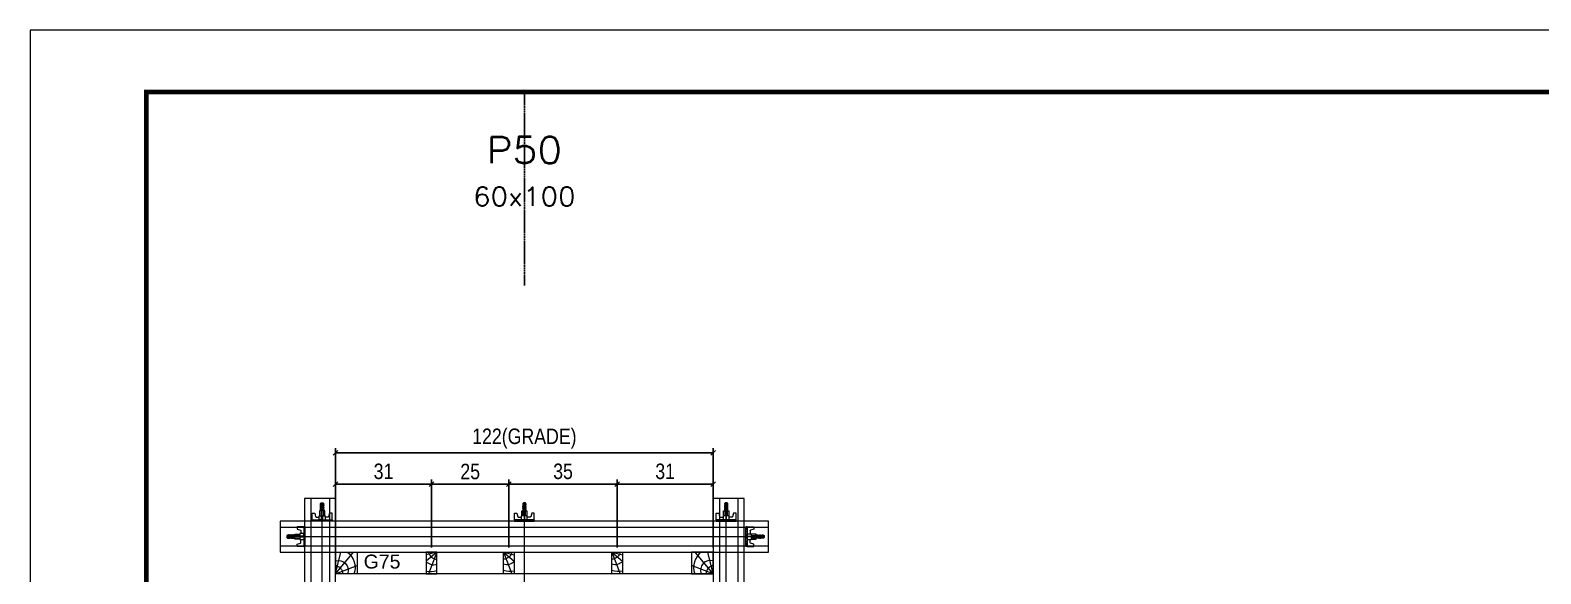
# Model space of a CAD drawing. Extents: x 14400 to 27878, y -21631 to 6985.
# Drawn here: x 17597 to 18573, y 3188 to 3539 of the extents above; entities that cross this region are included whole.
import ezdxf
from ezdxf.enums import TextEntityAlignment as Align

# ---------------------------------------------------------------- set-up
doc = ezdxf.new("R2010")
doc.units = 0
doc.linetypes.add('DASHED', pattern=[0.75, 0.5, -0.25])
doc.linetypes.add('HIDDEN', pattern=[0.375, 0.25, -0.125])
for name, color, linetype in [('COTA', 241, 'Continuous'), ('MEIO_PONT', 93, 'Continuous'), ('Texto de Titulo', 7, 'Continuous'), ('Texto Qtd Sarr', 242, 'Continuous'), ('TEXTO_GERAL', 7, 'Continuous')]:
    doc.layers.add(name, color=color, linetype=linetype)
for name, color, linetype, lineweight in [('Folhas', 255, 'Continuous', 9), ('Hachura', 251, 'Continuous', 9), ('Madeira', 126, 'Continuous', 18), ('Perfil Metálico', 224, 'Continuous', 18), ('SARRAFO DE PRESSAO', 251, 'DASHED', 9), ('Texto Seção', 7, 'Continuous', 15)]:
    doc.layers.add(name, color=color, linetype=linetype, lineweight=lineweight)
doc.styles.add('COTA TECNICA 2X', font='techl___.ttf', dxfattribs={"height": 10})
doc.styles.add('ROMANS', font='romans.shx')
doc.styles.add('SANSSERIF', font='sas_____.pfb')
doc.dimstyles.new('SECAO PILAR', dxfattribs={"dimtxt": 10, "dimasz": 3, "dimexe": 3, "dimexo": 3, "dimgap": 3, "dimtad": 1, "dimdec": 1, "dimlfac": 0.5, "dimzin": 12, "dimdsep": 46, "dimtxsty": 'COTA TECNICA 2X', "dimblk1": 'OBLIQUE', "dimblk2": 'OBLIQUE', "dimsah": 1, "dimcen": 0.9, "dimclrd": 256, "dimclre": 256, "dimclrt": 256, "dimadec": 1, "dimazin": 3, "dimtfac": 1, "dimtdec": 1, "dimtmove": 0, "dimatfit": 3, "dimfxl": 1, "dimtolj": 1, "dimtzin": 12, "dimarcsym": 0})

# ---------------------------------------------------------------- blocks, each defined once
blk = doc.blocks.new('9999999999')
at = {"layer": 'Folhas'}
blk.add_lwpolyline([(98138.98, 34190.21), (99623.98, 34190.21), (99623.98, 35240.21), (98138.98, 35240.21)], close=True, dxfattribs=at)
at = {"layer": 'Folhas', "color": 30, "const_width": 3}
blk.add_lwpolyline([(98213.98, 34230.21), (99583.98, 34230.21), (99583.98, 35200.21), (98213.98, 35200.21)], close=True, dxfattribs=at)
blk = doc.blocks.new('_Oblique')
at = {"color": 0, "linetype": 'ByBlock', "lineweight": -2}
blk.add_line((-0.5, -0.5), (0.5, 0.5), dxfattribs=at)
blk = doc.blocks.new('*D876')
at = {"layer": 'COTA', "lineweight": -2, "transparency": 16777216}
for p, q in [((17794.31, 3190.74), (17794.31, 3248.67)), ((17794.31, 3245.67), (17856.31, 3245.67)), ((17856.31, 3204.74), (17856.31, 3248.67))]:
    blk.add_line(p, q, dxfattribs=at)
at = {"layer": 'Defpoints', "color": 0, "transparency": 16777216}
for p in [(17856.31, 3245.67), (17856.31, 3201.74), (17794.31, 3187.74)]:
    blk.add_point(p, dxfattribs=at)
at = {"layer": 'COTA', "lineweight": -2, "transparency": 16777216, "xscale": 3, "yscale": 3, "zscale": 3, "rotation": 180}
blk.add_blockref('_Oblique', (17794.31, 3245.67), dxfattribs=at)
at = {"layer": 'COTA', "lineweight": -2, "transparency": 16777216, "xscale": 3, "yscale": 3, "zscale": 3}
blk.add_blockref('_Oblique', (17856.31, 3245.67), dxfattribs=at)
at = {"layer": 'COTA', "transparency": 16777216, "insert": (17825.31, 3253.89), "char_height": 10, "attachment_point": 5, "style": 'COTA TECNICA 2X'}
blk.add_mtext('\\A1;31', dxfattribs=at)
blk = doc.blocks.new('C')
at = {"layer": 'Hachura', "color": 0}
for p, q in [((0, 3.22), (0, -3.22)), ((0.45, 3.22), (0, 3.22)), ((0.46, 3.16), (0, 3.16)), ((0.46, 3.05), (0, 3.05)), ((0.46, 2.88), (0, 2.88)), ((0, 2.75), (0, -1.16)), ((0.46, 2.65), (0, 2.65)), ((0.46, 2.23), (0, 2.23)), ((0.46, 1.51), (0, 1.51)), ((0.39, 0.49), (0.17, 0.49)), ((0.45, -3.23), (0.45, 3.22)), ((0.45, 3.22), (2.58, 3.22)), ((1.74, 0.97), (0.45, 0.97)), ((1.45, 0.1), (0.45, 0.1)), ((1.35, 1.94), (1.35, 0.96)), ((2.58, 2.39), (1.47, 2.09)), ((1.74, -0.97), (1.74, 0.97)), ((1.74, 0.97), (1.74, 0.84)), ((1.74, 0.97), (1.74, 0.84)), ((1.74, 0.84), (3.35, 0.84)), ((3.35, 0.45), (1.74, 0.45)), ((2.58, 3.22), (2.58, 2.39)), ((3.32, 0.84), (3.32, -0.84)), ((3.35, 0.84), (3.35, -0.84)), ((3.68, 0.45), (3.35, 0.45)), ((3.84, -0.52), (3.35, 0.45)), ((3.35, 0.06), (3.67, -0.57)), ((3.68, 0.45), (4.16, -0.52)), ((3.72, 0.5), (4.25, -0.57)), ((4.37, -0.55), (3.83, 0.53)), ((4.15, 0.45), (3.93, 0.45)), ((4.42, -0.52), (3.93, 0.45)), ((4.15, 0.45), (4.26, 0.45)), ((4.26, 0.45), (4.74, -0.52)), ((4.3, 0.5), (4.83, -0.57)), ((4.95, -0.55), (4.41, 0.53)), ((4.51, 0.45), (4.84, 0.45)), ((5, -0.52), (4.51, 0.45)), ((4.84, 0.45), (5.32, -0.52)), ((4.88, 0.5), (5.41, -0.57)), ((5.53, -0.55), (4.99, 0.53)), ((5.58, -0.52), (5.09, 0.45)), ((5.42, 0.45), (5.09, 0.45)), ((5.58, -0.52), (5.09, 0.45)), ((5.42, 0.45), (5.74, -0.19)), ((5.46, 0.5), (5.74, -0.07)), ((5.74, 0.19), (5.57, 0.53)), ((5.74, 0.32), (5.68, 0.45)), ((5.68, 0.45), (5.74, 0.45)), ((5.74, 0.45), (5.9, 0.29)), ((5.74, 0.45), (5.74, -0.52)), ((5.9, -0.36), (5.9, 0.29)), ((0.45, 0), (0, 0)), ((0.46, -1.52), (0, -1.52)), ((0.46, -2.23), (0, -2.23)), ((0.46, -2.65), (0, -2.65)), ((0.46, -2.88), (0, -2.88)), ((0.46, -3.05), (0, -3.05)), ((0.46, -3.16), (0, -3.16)), ((0, -3.22), (2.57, -3.22)), ((0.08, -0.48), (0.29, -0.48)), ((0.29, -0.48), (0.4, -0.48)), ((0.45, 0), (0.45, -0.97)), ((0.45, -0.16), (1.45, -0.16)), ((0.45, -0.65), (0.45, -0.32)), ((0.45, -3.23), (0.45, -0.65)), ((0.45, -0.97), (1.74, -0.97)), ((1.35, -1.94), (1.35, -0.97)), ((2.58, -2.39), (1.47, -2.1)), ((3.35, -0.32), (1.74, -0.32)), ((3.35, -0.84), (1.74, -0.84)), ((2.58, -3.23), (2.58, -2.39)), ((3.35, -0.07), (3.58, -0.52)), ((3.35, -0.52), (3.58, -0.52)), ((3.84, -0.52), (4.16, -0.52)), ((4.42, -0.52), (4.74, -0.52)), ((4.63, -0.52), (4.74, -0.52)), ((5, -0.52), (5.32, -0.52)), ((5.58, -0.52), (5.74, -0.52)), ((5.74, -0.52), (5.9, -0.36)), ((5.74, -0.52), (5.74, -0.52))]:
    blk.add_line(p, q, dxfattribs=at)
for centre, radius, start, end in [((1.52, 1.94), 0.161, 104.7436, 180), ((1.44, -0.03), 0.129, 272.695, 87.305), ((3.81, 0.39), 0.143, 25.5688, 154.4312), ((4.39, 0.39), 0.143, 25.5688, 154.4312), ((4.97, 0.39), 0.143, 25.5688, 154.4312), ((5.55, 0.39), 0.143, 25.5688, 154.4312), ((0.17, -0.37), 0.174, 221.744, 317.8592), ((1.52, -1.94), 0.161, 180, 255.2564), ((3.71, -0.4), 0.174, 222.1408, 318.256), ((4.29, -0.4), 0.174, 222.1408, 318.256), ((4.87, -0.4), 0.174, 222.1408, 318.256), ((5.45, -0.4), 0.174, 222.1408, 318.256), ((5.61, -0.4), 0.174, 317.8592, 318.256)]:
    blk.add_arc(centre, radius, start, end, dxfattribs=at)
blk = doc.blocks.new('PONTALETE')
at = {"layer": 'Madeira'}
for q in [(2.71, 7), (7, 5.76), (7, 1.74)]:
    blk.add_line((0, 0), q, dxfattribs=at)
blk.add_lwpolyline([(0, 0), (7, 0), (7, 7), (0, 7)], close=True, dxfattribs=at)
for centre, radius, start, end in [((2.04, 0.06), 6.23, 37.2818, 109.0913), ((1.09, 0.9), 3.19, 343.603, 109.9847), ((-0.21, -0.78), 3.09, 14.6322, 86.0383)]:
    blk.add_arc(centre, radius, start, end, dxfattribs=at)
blk = doc.blocks.new('MEIO PONTALETE')
at = {"layer": 'Madeira'}
for q in [(2.71, 7), (3.5, 2.88), (3.5, 0.87)]:
    blk.add_line((0, 0), q, dxfattribs=at)
blk.add_lwpolyline([(0, 0), (3.5, 0), (3.5, 7), (0, 7)], close=True, dxfattribs=at)
for centre, radius, start, end in [((2.04, 0.06), 6.23, 76.4499, 109.0913), ((1.09, 0.9), 3.19, 40.9063, 109.9847), ((-0.21, -0.78), 3.09, 14.6322, 86.0383)]:
    blk.add_arc(centre, radius, start, end, dxfattribs=at)
blk = doc.blocks.new('*D879')
at = {"layer": 'COTA', "lineweight": -2, "transparency": 16777216}
for p, q in [((17856.31, 3204.74), (17856.31, 3248.67)), ((17856.31, 3245.67), (17906.31, 3245.67)), ((17906.31, 3204.74), (17906.31, 3248.67))]:
    blk.add_line(p, q, dxfattribs=at)
at = {"layer": 'Defpoints', "color": 0, "transparency": 16777216}
for p in [(17906.31, 3245.67), (17856.31, 3201.74), (17906.31, 3201.74)]:
    blk.add_point(p, dxfattribs=at)
at = {"layer": 'COTA', "lineweight": -2, "transparency": 16777216, "xscale": 3, "yscale": 3, "zscale": 3, "rotation": 180}
blk.add_blockref('_Oblique', (17856.31, 3245.67), dxfattribs=at)
at = {"layer": 'COTA', "lineweight": -2, "transparency": 16777216, "xscale": 3, "yscale": 3, "zscale": 3}
blk.add_blockref('_Oblique', (17906.31, 3245.67), dxfattribs=at)
at = {"layer": 'COTA', "transparency": 16777216, "insert": (17881.31, 3253.78), "char_height": 10, "attachment_point": 5, "style": 'COTA TECNICA 2X'}
blk.add_mtext('\\A1;25', dxfattribs=at)
blk = doc.blocks.new('*D880')
at = {"layer": 'COTA', "lineweight": -2, "transparency": 16777216}
for p, q in [((17794.31, 3204.74), (17794.31, 3268.86)), ((18038.31, 3265.86), (17794.31, 3265.86)), ((18038.31, 3204.74), (18038.31, 3268.86))]:
    blk.add_line(p, q, dxfattribs=at)
at = {"layer": 'Defpoints', "color": 0, "transparency": 16777216}
for p in [(17794.31, 3265.86), (17794.31, 3201.74), (18038.31, 3201.74)]:
    blk.add_point(p, dxfattribs=at)
at = {"layer": 'COTA', "lineweight": -2, "transparency": 16777216, "xscale": 3, "yscale": 3, "zscale": 3, "rotation": 180}
blk.add_blockref('_Oblique', (17794.31, 3265.86), dxfattribs=at)
at = {"layer": 'COTA', "lineweight": -2, "transparency": 16777216, "xscale": 3, "yscale": 3, "zscale": 3}
blk.add_blockref('_Oblique', (18038.31, 3265.86), dxfattribs=at)
at = {"layer": 'COTA', "transparency": 16777216, "insert": (17916.31, 3275.08), "char_height": 10, "attachment_point": 5, "style": 'COTA TECNICA 2X'}
blk.add_mtext('\\A1;122(GRADE)', dxfattribs=at)
blk = doc.blocks.new('titulo1')
at = {"layer": 'Defpoints', "color": 252, "linetype": 'HIDDEN', "ltscale": 2}
blk.add_line((0, 0), (0, 125), dxfattribs=at)
at = {"layer": 'Defpoints', "style": 'ROMANS', "oblique": 15}
blk.add_attdef('FOLHA', text='', height=10, dxfattribs=at).set_placement((0, 15.58), align=Align.MIDDLE_CENTER)
at = {"layer": 'Texto Qtd Sarr', "color": 3, "style": 'ROMANS', "oblique": 15}
for tag, height, p in [('TITULO', 17, (0, 71.45)), ('SEÇÃO', 12, (0, 41.55))]:
    blk.add_attdef(tag, text='', height=height, dxfattribs=at).set_placement(p, align=Align.MIDDLE_CENTER)
blk = doc.blocks.new('*D883')
at = {"layer": 'COTA', "lineweight": -2, "transparency": 16777216}
for p, q in [((17906.31, 3204.74), (17906.31, 3248.67)), ((17906.31, 3245.67), (17976.31, 3245.67)), ((17976.31, 3204.74), (17976.31, 3248.67))]:
    blk.add_line(p, q, dxfattribs=at)
at = {"layer": 'Defpoints', "color": 0, "transparency": 16777216}
for p in [(17976.31, 3245.67), (17906.31, 3201.74), (17976.31, 3201.74)]:
    blk.add_point(p, dxfattribs=at)
at = {"layer": 'COTA', "lineweight": -2, "transparency": 16777216, "xscale": 3, "yscale": 3, "zscale": 3, "rotation": 180}
blk.add_blockref('_Oblique', (17906.31, 3245.67), dxfattribs=at)
at = {"layer": 'COTA', "lineweight": -2, "transparency": 16777216, "xscale": 3, "yscale": 3, "zscale": 3}
blk.add_blockref('_Oblique', (17976.31, 3245.67), dxfattribs=at)
at = {"layer": 'COTA', "transparency": 16777216, "insert": (17941.31, 3253.89), "char_height": 10, "attachment_point": 5, "style": 'COTA TECNICA 2X'}
blk.add_mtext('\\A1;35', dxfattribs=at)
blk = doc.blocks.new('*D884')
at = {"layer": 'COTA', "lineweight": -2, "transparency": 16777216}
for p, q in [((17976.31, 3204.74), (17976.31, 3248.67)), ((17976.31, 3245.67), (18038.3, 3245.67)), ((18038.3, 3239.35), (18038.3, 3248.67))]:
    blk.add_line(p, q, dxfattribs=at)
at = {"layer": 'Defpoints', "color": 0, "transparency": 16777216}
for p in [(18038.3, 3245.67), (18038.3, 3236.35), (17976.31, 3201.74)]:
    blk.add_point(p, dxfattribs=at)
at = {"layer": 'COTA', "lineweight": -2, "transparency": 16777216, "xscale": 3, "yscale": 3, "zscale": 3, "rotation": 180}
blk.add_blockref('_Oblique', (17976.31, 3245.67), dxfattribs=at)
at = {"layer": 'COTA', "lineweight": -2, "transparency": 16777216, "xscale": 3, "yscale": 3, "zscale": 3}
blk.add_blockref('_Oblique', (18038.3, 3245.67), dxfattribs=at)
at = {"layer": 'COTA', "transparency": 16777216, "insert": (18007.3, 3253.89), "char_height": 10, "attachment_point": 5, "style": 'COTA TECNICA 2X'}
blk.add_mtext('\\A1;31', dxfattribs=at)

msp = doc.modelspace()

# ---------------------------------------------------------------- linework, layer by layer
at = {"layer": 'Hachura'}
for p, q in [((17785.62, 3014.97), (17785.62, 3228.71)), ((17916.31, 3014.97), (17916.31, 3228.71)), ((18046.7, 3014.97), (18046.7, 3228.71)), ((17763.83, 3211.74), (18066.46, 3211.73))]:
    msp.add_line(p, q, dxfattribs=at)
at = {"layer": 'Madeira'}
msp.add_lwpolyline([(17794.31, 3187.74), (17794.31, 3201.74), (18038.31, 3201.77), (18038.31, 3187.77)], close=True, dxfattribs=at)
at = {"layer": 'MEIO_PONT'}
msp.add_lwpolyline([(18038.31, 3201.74), (18038.31, 3187.74), (18038.31, 3187.74), (18038.31, 3201.74)], close=True, dxfattribs=at)
at = {"layer": 'Perfil Metálico'}
for p, q in [((17778.34, 3236.35), (17778.34, 2992.24)), ((17790.34, 3236.35), (17790.34, 2992.24)), ((18042.36, 3236.35), (18042.36, 2992.24)), ((18054.36, 3236.35), (18054.36, 2992.24)), ((18074.03, 3217.68), (17758.59, 3217.68)), ((18074.03, 3205.68), (17758.59, 3205.68))]:
    msp.add_line(p, q, dxfattribs=at)
for points in [[(17794.28, 3236.35), (17774.28, 3236.35), (17774.34, 2992.24), (17794.34, 2992.24)], [(18058.3, 3236.35), (18038.3, 3236.35), (18038.36, 2992.24), (18058.36, 2992.24)], [(18074.03, 3201.74), (18074.03, 3221.74), (17758.59, 3221.68), (17758.59, 3201.68)]]:
    msp.add_lwpolyline(points, close=True, dxfattribs=at)

# ---------------------------------------------------------------- block references
at = {"layer": 'Hachura', "linetype": 'Continuous', "yscale": 2, "zscale": 2}
for p, xscale, rotation in [((17785.63, 3221.71), -2, 270), ((17916.3, 3221.71), 2, 90.00000000000001), ((18046.69, 3221.71), 2, 90.00000000000001), ((17774.63, 3211.74), 2, 180), ((18059.46, 3211.72), -2, 180)]:
    msp.add_blockref('C', p, dxfattribs=dict(at, xscale=xscale, rotation=rotation))
at = {"layer": 'MEIO_PONT'}
for name, p, xscale, yscale, zscale, rotation in [('PONTALETE', (17794.31, 3187.74), -2, 2, 2, 270), ('MEIO PONTALETE', (17859.81, 3201.74), 1.999999997962732, 1.999999997962732, 1.999999997962732, 180), ('MEIO PONTALETE', (17902.81, 3201.74), -1.999999997962732, 1.999999997962732, 1.999999997962732, 180), ('MEIO PONTALETE', (17972.81, 3201.74), -1.999999997962732, 1.999999997962732, 1.999999997962732, 180), ('PONTALETE', (18038.31, 3187.74), 2, 2, 2, 89.99999999999997)]:
    msp.add_blockref(name, p, dxfattribs=dict(at, xscale=xscale, yscale=yscale, zscale=zscale, rotation=rotation))
at = {"layer": 'SARRAFO DE PRESSAO', "color": 6, "linetype": 'ByBlock'}
msp.add_blockref('9999999999', (-80542.01, -31701.2), dxfattribs=at)
at = {"layer": 'Texto Seção'}
ref = msp.add_blockref('titulo1', (17916.31, 3374), dxfattribs=at)
ref.add_attrib('TITULO', 'P50', dxfattribs={"layer": 'Texto de Titulo', "color": 7, "height": 17, "style": 'ROMANS', "width": 1.1}).set_placement((17916.31, 3461.5), align=Align.MIDDLE_CENTER)
ref.add_attrib('SEÇÃO', '60x100', dxfattribs={"layer": 'Texto de Titulo', "color": 7, "height": 12, "style": 'ROMANS', "width": 1.1}).set_placement((17916.31, 3431.5), align=Align.MIDDLE_CENTER)

# ---------------------------------------------------------------- texts
at = {"layer": 'TEXTO_GERAL', "color": 0, "linetype": 'Continuous', "style": 'SANSSERIF'}
msp.add_text('G75', height=9, dxfattribs=at).set_placement((17812.48, 3195.64), align=Align.MIDDLE_LEFT)

# ---------------------------------------------------------------- dimensions: what is measured, and where the dimension line sits
at = {"layer": 'COTA'}
dim = msp.add_linear_dim(base=(17794.31, 3265.86), p1=(18038.31, 3201.74), p2=(17794.31, 3201.74), text='<>(GRADE)', dimstyle='SECAO PILAR', dxfattribs=at)
dim.commit()
dim.dimension.update_dxf_attribs({"geometry": '*D880', "text_midpoint": (17916.31, 3275.08)})
for base, p1, p2, picture, middle in [((17856.31, 3245.67), (17794.31, 3187.74), (17856.31, 3201.74), '*D876', (17825.31, 3253.89)), ((17906.31, 3245.67), (17856.31, 3201.74), (17906.31, 3201.74), '*D879', (17881.31, 3253.78)), ((17976.31, 3245.67), (17906.31, 3201.74), (17976.31, 3201.74), '*D883', (17941.31, 3253.89)), ((18038.3, 3245.67), (17976.31, 3201.74), (18038.3, 3236.35), '*D884', (18007.3, 3253.89))]:
    dim = msp.add_linear_dim(base=base, p1=p1, p2=p2, dimstyle='SECAO PILAR', dxfattribs=at)
    dim.commit()
    dim.dimension.update_dxf_attribs({"geometry": picture, "text_midpoint": middle})

doc.saveas('drawing.dxf')
